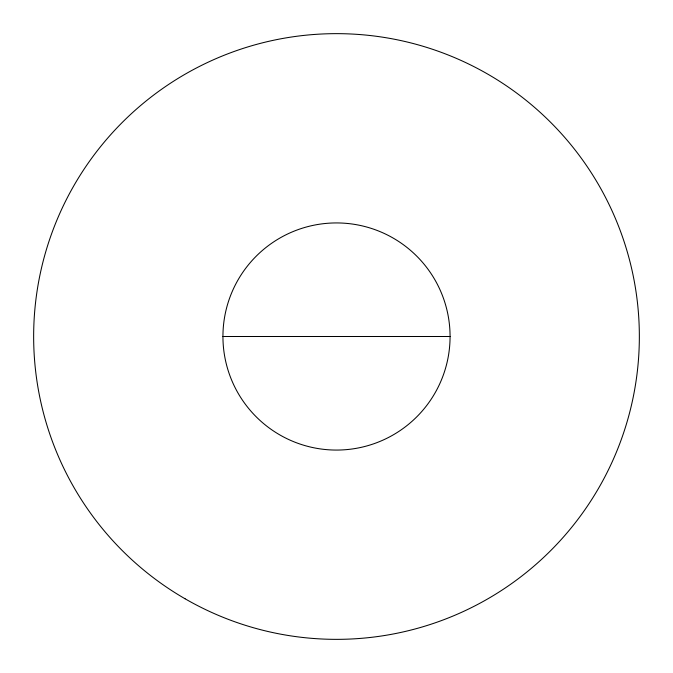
<?xml version="1.0" encoding="UTF-8"?>
<svg xmlns="http://www.w3.org/2000/svg" width="673" height="673" viewBox="0 0 673 673"><rect width="100%" height="100%" fill="white"/><g stroke="black" fill="none" stroke-linecap="round" stroke-linejoin="round"><path stroke-width="1.01" d="M222.931 336.5L450.069 336.5A113.569 113.569 0 0 0 279.716 238.149A113.569 113.569 0 0 0 279.716 434.851A113.569 113.569 0 0 0 450.069 336.5M185.075 598.777A302.85 302.85 0 0 0 639.35 336.5A302.85 302.85 0 0 0 185.075 74.223A302.85 302.85 0 0 0 185.075 598.777"/></g></svg>
